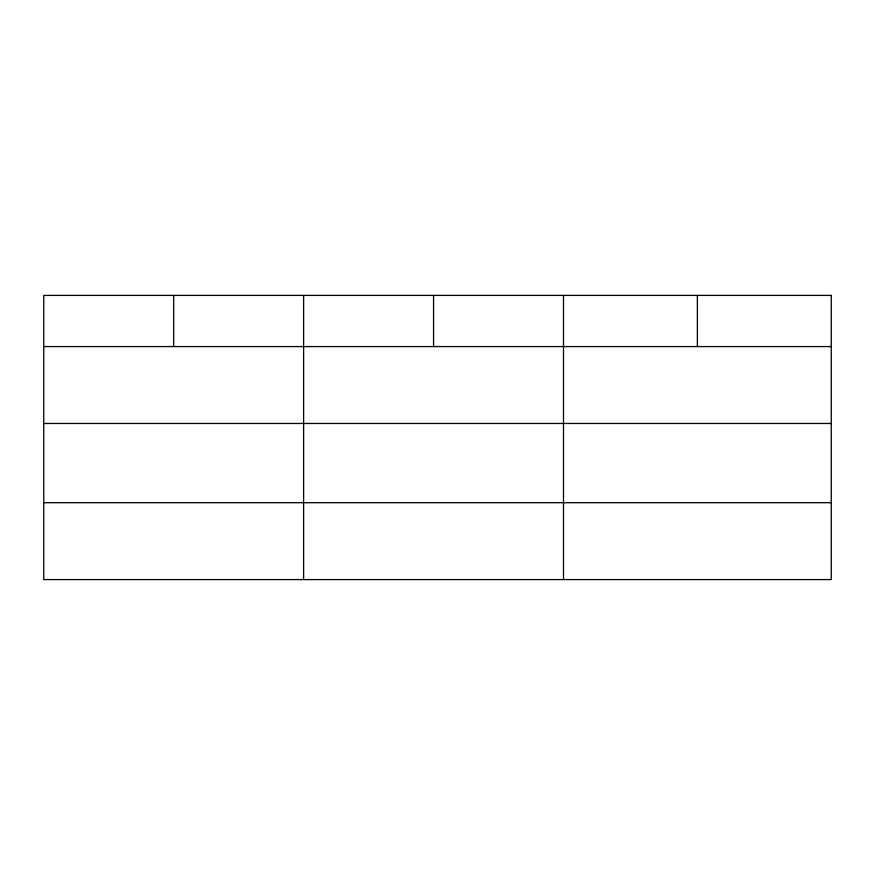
<?xml version="1.0" encoding="UTF-8"?>
<svg xmlns="http://www.w3.org/2000/svg" width="875" height="875" viewBox="0 0 875 875"><rect width="100%" height="100%" fill="white"/><g stroke="black" fill="none" stroke-linecap="round" stroke-linejoin="round"><path stroke-width="1.31" d="M43.75 346.577L831.25 346.577M43.75 423.478L831.25 423.478M43.75 502.698L831.25 502.698M697.375 295.411L697.375 346.577M563.5 295.411L563.5 579.589M433.562 295.411L433.562 346.577M303.625 295.411L303.625 579.589M173.688 295.411L173.688 346.577M831.25 295.411L43.75 295.411L43.75 579.589L831.25 579.589L831.25 295.411"/></g></svg>
